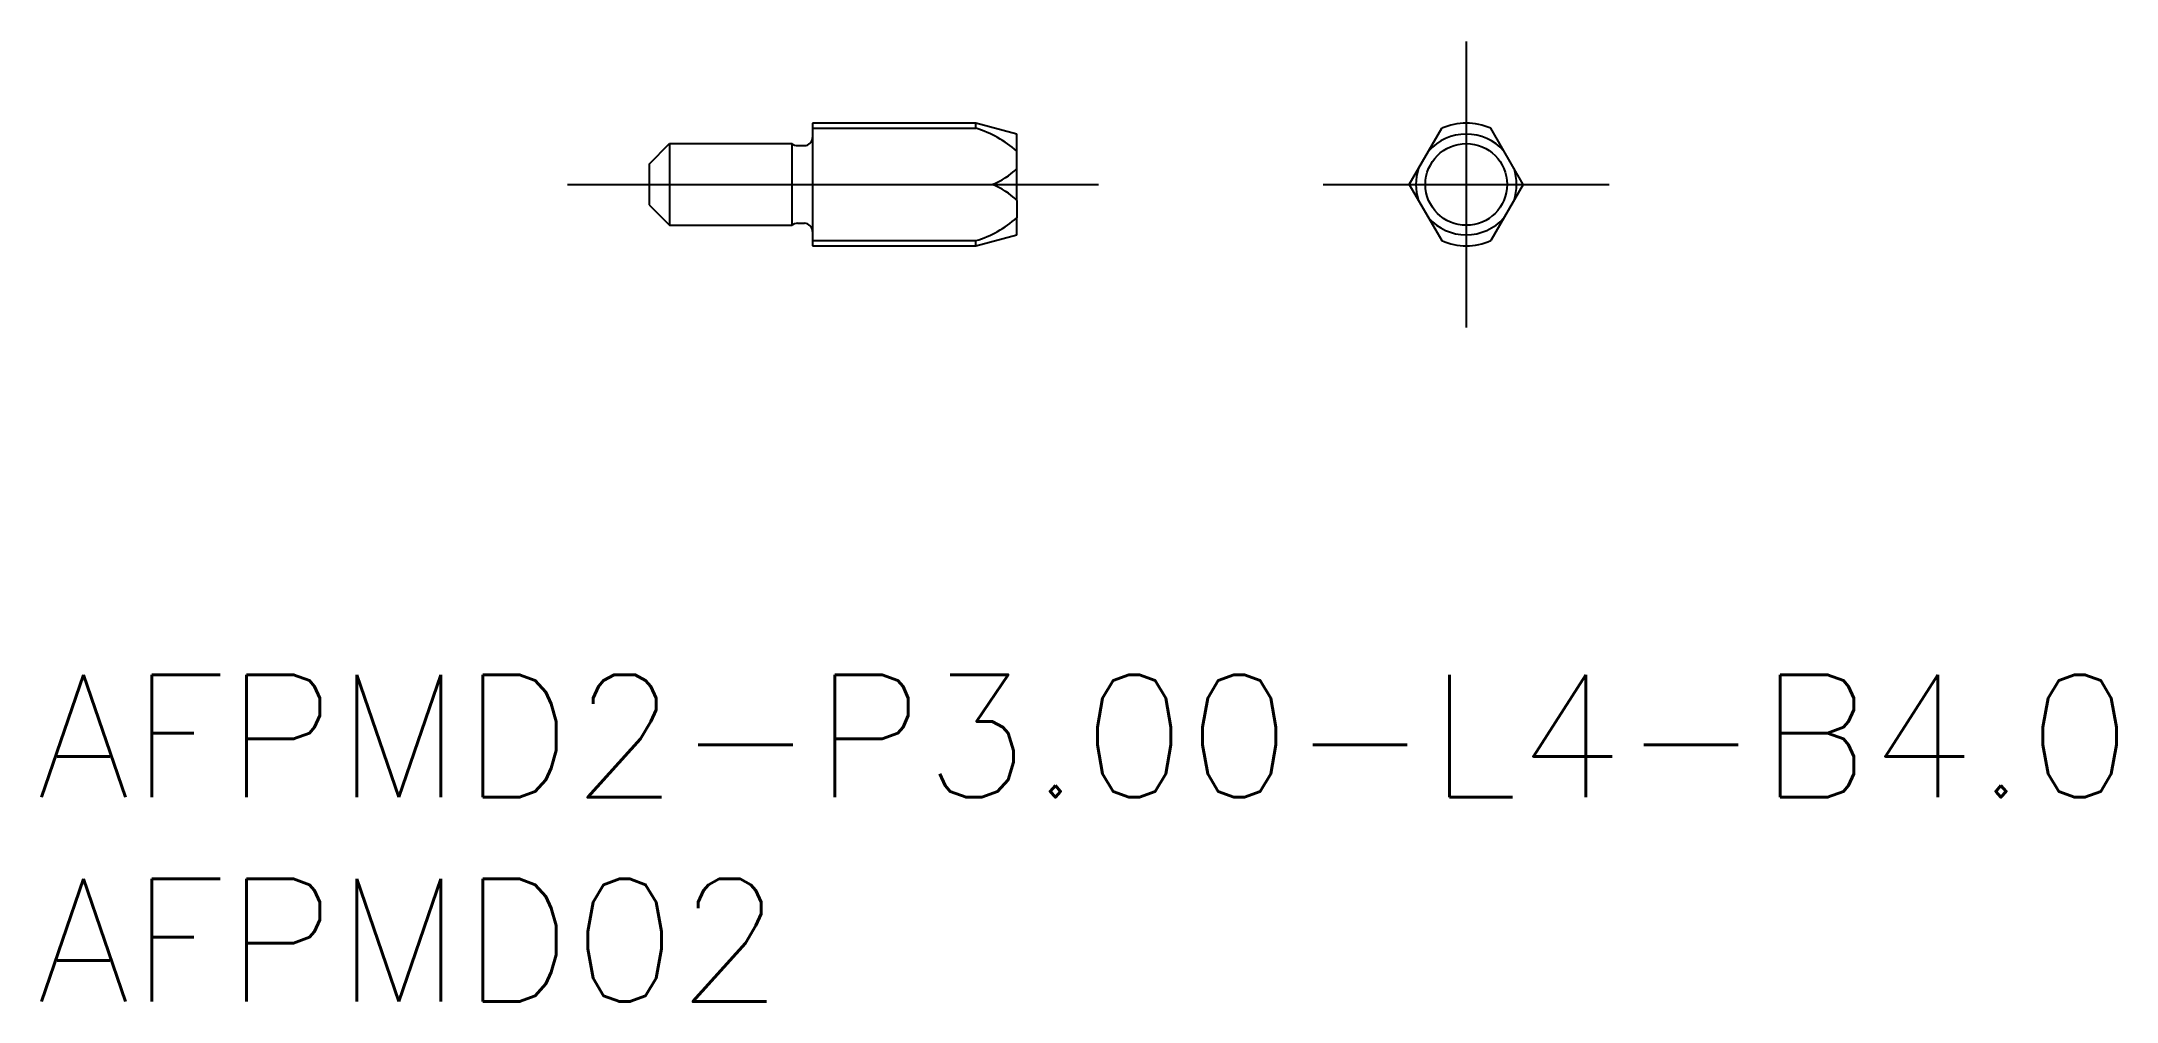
# Model space of a CAD drawing. Extents: x -34.9 to 15.9, y -20 to 3.5.
import ezdxf

# ---------------------------------------------------------------- set-up
doc = ezdxf.new("R2010")
doc.units = 0
doc.linetypes.add('CENTER', pattern=[50.8, 31.75, -6.35, 6.35, -6.35])
doc.linetypes.add('DASHED', pattern=[19.05, 12.7, -6.35])
doc.layers.get('0').update_dxf_attribs({"linetype": 'CONTINUOUS'})
doc.layers.add('CENTER', color=1, linetype='CONTINUOUS')
doc.styles.get("Standard").update_dxf_attribs({"font": 'txt.shx', "height": 3, "bigfont": 'bigfont.shx'})

msp = doc.modelspace()

# ---------------------------------------------------------------- linework, layer by layer
at = {"color": 7, "linetype": 'CONTINUOUS'}
for p, q in [((-12, 1.5), (-16, 1.5)), ((-16, 1.5), (-16, -1.5)), ((-16, 1.375), (-12, 1.375)), ((-11, 1.232), (-12, 1.5)), ((-12, 1.375), (-12, 1.5)), ((-11, 0.818), (-11, 1.232)), ((-1.394, 0), (-0.6, 1.375)), ((1.394, 0), (0.6, 1.375)), ((-20, 0.5), (-19.5, 1)), ((-19.5, 1), (-16.5, 1)), ((-19.5, 1), (-19.5, -1)), ((-16.5, -1), (-16.5, 1)), ((-16.368, 0.95), (-16.2, 0.95)), ((-11, 0.389), (-11, 0.818)), ((-20, 0.5), (-20, -0.5)), ((-16, 0), (-11.603, 0)), ((-11, -0.389), (-11, 0.389)), ((1.394, 0), (0.6, -1.375)), ((-20, -0.5), (-19.5, -1)), ((-11, -0.389), (-11, -0.818)), ((-1.394, 0), (-0.6, -1.375)), ((-19.5, -1), (-16.5, -1)), ((-16.368, -0.95), (-16.2, -0.95)), ((-11, -1.232), (-11, -0.818)), ((-16, -1.375), (-12, -1.375)), ((-16, -1.5), (-12, -1.5)), ((-12, -1.5), (-11, -1.232)), ((-12, -1.5), (-12, -1.375))]:
    msp.add_line(p, q, dxfattribs=at)
at = {"color": 3, "linetype": 'DASHED'}
msp.add_circle((0, 0), 1, dxfattribs=at)
at = {"color": 7, "linetype": 'CONTINUOUS'}
for centre, radius, start, end in [((-16.2, 1.15), 0.2, 270, 0), ((-12.83, -1.291), 2.792, 49.043, 72.7029), ((0, 0), 1.232, 41.5733, 138.4267), ((0, 0), 1.5, 66.4218, 113.5782), ((-16.368, 1.15), 0.2, 228.5904, 270), ((-12.21, 1.601), 1.712, 290.7354, 314.9436), ((-12.21, -1.601), 1.712, 45.0564, 69.2646), ((0, 0), 1.232, 161.5733, 198.4267), ((0, 0), 1.232, 341.5733, 18.4267), ((-16.368, -1.15), 0.2, 90, 131.4096), ((-16.2, -1.15), 0.2, 360, 90), ((-12.83, 1.291), 2.792, 287.2971, 310.957), ((0, 0), 1.232, 221.5733, 318.4267), ((0, 0), 1.5, 246.4218, 293.5782)]:
    msp.add_arc(centre, radius, start, end, dxfattribs=at)
at = {"layer": 'CENTER', "color": 1, "linetype": 'CENTER'}
for p, q in [((0, 3.5), (0, -3.5)), ((-22, 0), (-9, 0)), ((-3.5, 0), (3.5, 0))]:
    msp.add_line(p, q, dxfattribs=at)

# ---------------------------------------------------------------- texts
at = {"color": 7, "linetype": 'CONTINUOUS'}
for s, p in [('AFPMD2-P3.00-L4-B4.0', (-35, -15)), ('AFPMD02', (-35, -20))]:
    msp.add_text(s, height=3, dxfattribs=at).set_placement(p)

doc.saveas('drawing.dxf')
